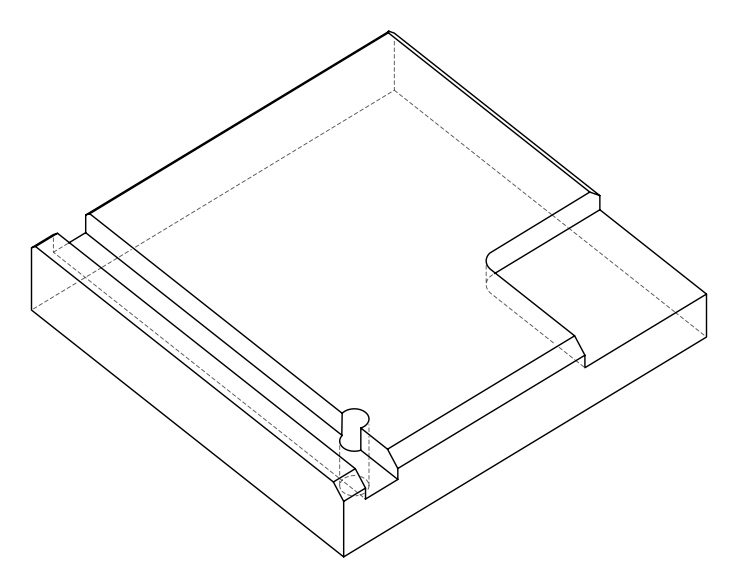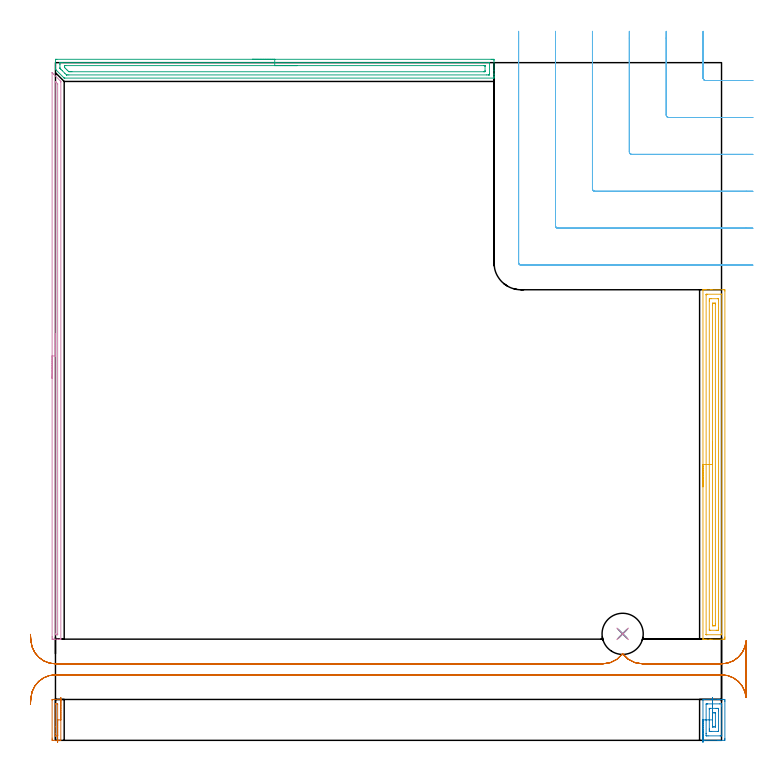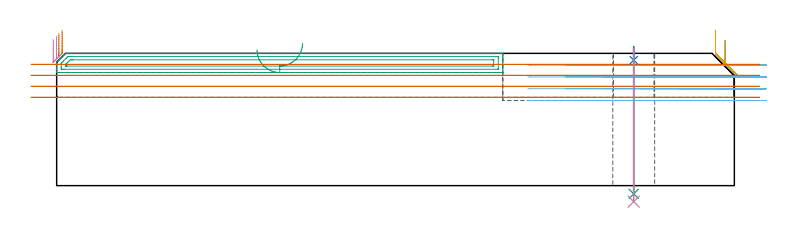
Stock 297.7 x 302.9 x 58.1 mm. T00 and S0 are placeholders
(PLAN: 10 operations, 4 tool changes, 28.4 min)
(1 AREA_MILL | FG_CHAMFER_SURFACE | UGT0205_001 | 0.45 min | 159 mm3)
(2 AREA_MILL_1 | FG_CHAMFER_SURFACE_1 | UGT0205_001 | 0.79 min | 1158 mm3)
(3 AREA_MILL_2 | FG_CHAMFER_SURFACE_2 | UGT0205_001 | 4.92 min | 7170 mm3)
(4 AREA_MILL_3 | FG_CHAMFER_SURFACE_3 | UGT0205_001 | 4.18 min | 1861 mm3)
(5 AREA_MILL_4 | FG_CHAMFER_SURFACE_4 | UGT0205_001 | 5.21 min | 8057 mm3)
(6 MILL_CORNER_NOTCH_RECTANGULAR | CORNER_NOTCH_RECTANGULAR | UGT0201_105 | Follow Part, ap 5.5, ae 75% | 6.67 min | 212571 mm3)
(7 MILL_RECTANGULAR_SLOT | SLOT_RECTANGULAR | UGT0201_105 | Follow Part, ap 5.5, ae 75% | 5.61 min | 155096 mm3)
(8 SPOT_DRILL | STEP1HOLE | NXT0321_9005460120000 | 0.05 min | 50 mm3)
(9 DRILL_THROUGH_HOLE_INTO_CENTER | STEP1HOLE | NXT0301_087 | 0.26 min | 4711 mm3)
(10 DRILL_TO_ENLARGE_THROUGH_HOLE | STEP1HOLE | UGT0301_253 | 0.27 min | 7866 mm3)
(TOOL UGT0205_001 | Chamfer Mill 20 x 3 x 45 deg. | D20 FL50 Z2)
(TOOL UGT0201_105 | End Mill 22 mm | D22 FL25 Z2)
(TOOL NXT0321_9005460120000 | NC Spot Drill, 142deg, 12mm, Carbide, Uncoated | D12 PA142 FL30 Z2)
(TOOL NXT0301_087 | Carbide Drill 11.6mm [860.1-1160-058A1-MM 2214] | D11.6 PA140 FL72 Z2)
(TOOL UGT0301_253 | Twist Drill 18.4 mm | D18.4 PA118 FL135 Z2)
(OP 1 AREA_MILL)
G17 G21 G94 G90
T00 M6
G54
G17 G0 G90 X2.4 Y19.15 S1061 M3
G43 Z68.1 H0
G94 G1 Y19.112 Z67.228 F250.
Y18.998 Z66.363
Y18.809 Z65.512
Y18.547 Z64.68
Y18.213 Z63.874
Y17.81 Z63.1
Y17.341 Z62.364
Y16.81 Z61.672
Y16.221 Z61.029
Y15.578 Z60.439
Y14.886 Z59.908
Y14.15 Z59.44
Y13.376 Z59.037
Y12.57 Z58.703
Y11.738 Z58.441
Y10.886 Z58.252
Y10.022 Z58.138
Y9.15 Z58.1
Y0.01
X2.256 Y0. Z57.955
X-1.152 Y0.001 Z54.548
X-1.493 Y0.005 Z54.207
X-1.496 Y0.086 Z54.204
X-1.499 Y0.384 Z54.201
X-1.5 Y0.984 Z54.2
X-1.499 Y17.916 Z54.201
X-1.496 Y18.214 Z54.204
X-1.493 Y18.296 Z54.207
X-0.889 Y18.3 Z54.811
X-0.778 Z54.922
X2.236 Z57.935
X2.256 Z57.955
X2.394 Y18.296 Z58.093
X2.395 Y18.294 Z58.094
X2.4 Y17.916 Z58.1
Y9.15
X0.986 Z56.686
X0.985 Y2.137 Z56.685
X0.984 Y2.051 Z56.684
X0.981 Y2.022 Z56.681
X0.978 Y2.01 Z56.678
X0.965 Y2.007 Z56.665
X0.896 Y2.004 Z56.596
X0.143 Y2.001 Z55.843
X0.004 Y2.003 Z55.704
X-0.043 Y2.006 Z55.657
X-0.074 Y2.009 Z55.626
X-0.079 Y2.051 Z55.621
X-0.083 Y2.137 Z55.617
X-0.085 Y2.224 Z55.615
X-0.086 Y3.014 Z55.614
Y6.082
X-0.085 Y16.163 Z55.615
X-0.084 Y16.249 Z55.616
X-0.081 Y16.278 Z55.619
X-0.078 Y16.29 Z55.622
X-0.065 Y16.293 Z55.635
X0.004 Y16.296 Z55.704
X0.757 Y16.299 Z56.457
X0.896 Y16.297 Z56.596
X0.943 Y16.294 Z56.643
X0.974 Y16.291 Z56.674
X0.979 Y16.249 Z56.679
X0.983 Y16.163 Z56.683
X0.985 Y16.076 Z56.685
X0.986 Y9.15 Z56.686
Y8.278 Z56.724
Y7.413 Z56.838
Y6.562 Z57.026
Y5.73 Z57.289
Y4.924 Z57.623
Y4.15 Z58.025
Y3.414 Z58.494
Y2.722 Z59.025
Y2.079 Z59.615
Y1.49 Z60.258
Y0.958 Z60.95
Y0.49 Z61.686
Y0.087 Z62.46
Y-0.247 Z63.266
Y-0.509 Z64.098
Y-0.698 Z64.949
Y-0.812 Z65.814
Y-0.85 Z66.686
G0 Z68.1
M5
M2
(OP 2 AREA_MILL_1)
G17 G21 G94 G90
T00 M6
G54
G17 G0 G90 X289.4 Y-0.85 S1061 M3
G43 Z68.1 H0
G94 G1 Y-0.812 Z67.228 F250.
Y-0.698 Z66.363
Y-0.509 Z65.512
Y-0.247 Z64.68
Y0.087 Z63.874
Y0.49 Z63.1
Y0.959 Z62.364
Y1.49 Z61.672
Y2.079 Z61.029
Y2.722 Z60.44
Y3.414 Z59.908
Y4.15 Z59.44
Y4.924 Z59.037
Y5.73 Z58.703
Y6.562 Z58.441
Y7.414 Z58.252
Y8.278 Z58.138
Y9.15 Z58.1
Y17.916
X289.407 Y18.29 Z58.092
X289.822 Y18.3 Z57.677
X296.177 Z51.323
X296.951 Z50.543
X297.338 Z50.157
X298.221 Z49.273
X298.718 Y18.298 Z48.777
X299.19 Y18.294 Z48.305
X299.197 Y17.916 Z48.303
X299.2 Y17.438 Z48.3
Y0.782
X299.198 Y0.384 Z48.302
X299.19 Y0.006 Z48.304
X299.104 Y0.001 Z48.391
X296.951 Y0. Z50.543
X296.177 Z51.323
X289.822 Z57.678
X289.407 Y0.01 Z58.092
X289.4 Y0.384 Z58.1
Y9.15
X290.814 Z56.686
X290.815 Y16.114 Z56.685
X290.82 Y16.283 Z56.68
X290.913 Y16.29 Z56.587
X291.097 Y16.295 Z56.403
X291.373 Y16.299 Z56.127
X291.511 Y16.3 Z55.989
X296.951 Z50.549
X297.701 Y16.296 Z49.799
X297.742 Y16.29 Z49.758
X297.779 Y16.218 Z49.721
X297.78 Y16.163 Z49.72
X297.786 Y15.335 Z49.714
Y15.286
X297.785 Y2.186 Z49.715
X297.78 Y2.017 Z49.72
X297.687 Y2.01 Z49.813
X297.503 Y2.005 Z49.997
X297.227 Y2.001 Z50.273
X297.089 Y2. Z50.411
X291.649 Z55.851
X290.899 Y2.004 Z56.601
X290.858 Y2.01 Z56.642
X290.821 Y2.082 Z56.679
X290.82 Y2.137 Z56.68
X290.814 Y2.965 Z56.686
Y3.014
Y9.15
X292.228 Z55.272
X292.229 Y13.835 Z55.271
Y14.137
X292.231 Y14.223 Z55.269
X292.234 Y14.275 Z55.266
X292.237 Y14.291 Z55.263
X292.244 Y14.293 Z55.256
X292.34 Y14.297 Z55.16
X292.533 Y14.3 Z54.967
X292.643 Z54.857
X295.294 Z52.206
X296.067 Y14.298 Z51.433
X296.182 Y14.296 Z51.318
X296.365 Y14.279 Z51.135
X296.367 Y14.233 Z51.133
X296.369 Y14.11 Z51.131
X296.371 Y13.533 Z51.129
Y13.231
Y4.163
X296.369 Y4.077 Z51.131
X296.366 Y4.025 Z51.134
X296.363 Y4.009 Z51.137
X296.356 Y4.007 Z51.144
X296.26 Y4.003 Z51.24
X296.067 Y4. Z51.433
X295.957 Z51.543
X293.306 Z54.194
X292.533 Y4.002 Z54.967
X292.418 Y4.004 Z55.082
X292.235 Y4.021 Z55.265
X292.233 Y4.067 Z55.267
X292.231 Y4.19 Z55.269
X292.229 Y4.767 Z55.271
Y5.069
X292.228 Y9.15 Z55.272
X293.643 Z53.857
X293.644 Y11.78 Z53.856
X293.647 Y12.106 Z53.853
X293.65 Y12.266 Z53.85
X293.659 Y12.29 Z53.841
X293.701 Y12.295 Z53.799
X293.777 Y12.299 Z53.723
X294.3 Y12.3 Z53.2
X294.66 Y12.299 Z52.84
X294.918 Y12.293 Z52.582
X294.944 Y12.291 Z52.556
X294.95 Y12.263 Z52.55
X294.954 Y12.178 Z52.546
X294.957 Y12.005 Z52.543
X294.956 Y6.52 Z52.544
X294.953 Y6.194 Z52.547
X294.95 Y6.034 Z52.55
X294.941 Y6.01 Z52.559
X294.899 Y6.005 Z52.601
X294.823 Y6.001 Z52.677
X294.3 Y6. Z53.2
X293.94 Y6.001 Z53.56
X293.682 Y6.007 Z53.818
X293.656 Y6.009 Z53.844
X293.65 Y6.037 Z53.85
X293.646 Y6.122 Z53.854
X293.643 Y6.295 Z53.857
Y9.15
Y10.022 Z53.895
Y10.886 Z54.009
Y11.738 Z54.198
Y12.57 Z54.46
Y13.376 Z54.794
Y14.15 Z55.197
Y14.886 Z55.666
Y15.578 Z56.197
Y16.221 Z56.786
Y16.81 Z57.429
Y17.342 Z58.122
Y17.81 Z58.857
Y18.213 Z59.631
Y18.547 Z60.437
Y18.809 Z61.269
Y18.998 Z62.121
Y19.112 Z62.986
Y19.15 Z63.857
G0 Z68.1
M5
M2
(OP 3 AREA_MILL_2)
G17 G21 G94 G90
T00 M6
G54
G17 G0 G90 X88. Y304.4 S1061 M3
G43 Z68.1 H0
Z59.7
G94 G1 X88.038 Z58.828 F250.
X88.152 Z57.964
X88.341 Z57.112
X88.603 Z56.28
X88.937 Z55.474
X89.34 Z54.7
X89.808 Z53.964
X90.34 Z53.272
X90.929 Z52.629
X91.572 Z52.04
X92.264 Z51.508
X93. Z51.04
X93.774 Z50.637
X94.58 Z50.303
X95.412 Z50.041
X96.263 Z49.852
X97.128 Z49.738
X98. Z49.7
X194.757
X195.381 Y304.398 Z49.702
X195.995 Y304.394 Z49.704
X195.997 Y304.392 Z49.706
X196. Y303.775 Z50.322
Y299.306 Z54.788
Y297.863 Z56.234
Y297.518 Z56.577
Y296.83 Z57.27
Y296.481 Z57.619
X195.993 Y296.066 Z58.026
X195.99 Y296.002 Z58.088
X195.828 Y296. Z58.1
X4.192
X3.905 Y296.004 Z58.09
X3.762 Y296.138 Z57.962
X0.321 Y299.579 Z54.521
X0.146 Y299.753 Z54.344
X0.023 Y299.879 Z54.219
X0.003 Y299.908 Z54.189
X0. Y299.977 Z54.122
Y299.994 Z54.105
Y301.094 Z53.001
Y302.332 Z51.765
Y302.881 Z51.213
X0.002 Y304.392 Z49.704
X0.004 Y304.394 Z49.702
X0.619 Y304.4 Z49.7
X98.
Y302.986 Z51.114
X193.594 Y302.985 Z51.115
X193.699 Y302.984 Z51.116
X193.906 Y302.979 Z51.121
X193.991 Y302.969 Z51.131
X193.994 Y302.939 Z51.161
X193.996 Y302.881 Z51.219
X194. Y302.476 Z51.624
X193.999 Y298.008 Z56.092
X193.992 Y297.518 Z56.582
X193.99 Y297.424 Z56.676
X193.803 Y297.418 Z56.682
X193.698 Y297.415 Z56.685
X193.594
X192.805 Y297.414 Z56.686
X5.979
X5.189 Y297.415 Z56.685
X5.086 Y297.417 Z56.683
X4.983 Y297.421 Z56.679
X4.932 Y297.429 Z56.671
X4.9 Y297.458 Z56.642
X4.835 Y297.518 Z56.582
X4.192 Y298.157 Z55.943
X3.043 Y299.306 Z54.794
X2.406 Y299.944 Z54.156
X2.153 Y300.2 Z53.9
X2.07 Y300.288 Z53.812
X2.01 Y300.354 Z53.746
X2.007 Y300.403 Z53.697
X2.002 Y300.604 Z53.496
X2. Y301.988 Z52.112
X2.001 Y302.392 Z51.708
X2.008 Y302.881 Z51.219
X2.01 Y302.976 Z51.124
X2.197 Y302.982 Z51.118
X2.302 Y302.985 Z51.115
X2.406
X3.195 Y302.986 Z51.114
X98.
Y301.572 Z52.528
X191.33 Y301.571 Z52.529
X191.808 Y301.569 Z52.531
X191.966 Y301.566 Z52.534
X191.985 Y301.565 Z52.535
X191.99 Y301.517 Z52.583
X191.996 Y301.415 Z52.685
X191.999 Y301.286 Z52.814
Y299.306 Z54.794
X191.998 Y299.116 Z54.984
X191.99 Y298.922 Z55.178
X191.978 Y298.835 Z55.265
X191.926 Y298.833 Z55.267
X191.808 Y298.831 Z55.269
X191.391 Y298.829 Z55.271
X7.35
X6.873
X6.454 Y298.831 Z55.269
X5.979 Y298.835 Z55.265
X5.499 Y299.306 Z54.794
X5.086 Y299.714 Z54.386
X4.599 Y300.2 Z53.9
X4.192 Y300.608 Z53.492
X4.076 Y300.731 Z53.369
X4.02 Y300.791 Z53.309
X4.01 Y300.902 Z53.198
X4.005 Y301.094 Z53.006
X4.003 Y301.283 Z52.817
X4.01 Y301.478 Z52.622
X4.022 Y301.565 Z52.535
X4.074 Y301.567 Z52.533
X4.192 Y301.569 Z52.531
X4.609 Y301.571 Z52.529
X98. Y301.572 Z52.528
X98.872 Z52.567
X99.736 Z52.68
X100.588 Z52.869
X101.42 Z53.132
X102.226 Z53.465
X103. Z53.868
X103.736 Z54.337
X104.428 Z54.868
X105.071 Z55.457
X105.66 Z56.101
X106.192 Z56.793
X106.66 Z57.528
X107.063 Z58.302
X107.397 Z59.108
X107.659 Z59.94
X107.848 Z60.792
X107.962 Z61.657
X108. Z62.528
G0 Z68.1
M5
M2
(OP 4 AREA_MILL_3)
G17 G21 G94 G90
T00 M6
G54
G17 G0 G90 X-1.5 Y161.8 S1061 M3
G43 Z68.1 H0
Z64.2
G94 G1 Y161.838 Z63.328 F250.
Y161.952 Z62.464
Y162.141 Z61.612
Y162.403 Z60.78
Y162.737 Z59.974
Y163.14 Z59.2
Y163.608 Z58.464
Y164.139 Z57.772
Y164.729 Z57.129
Y165.372 Z56.54
Y166.064 Z56.009
Y166.8 Z55.54
Y167.574 Z55.137
Y168.38 Z54.803
Y169.212 Z54.541
Y170.063 Z54.352
Y170.928 Z54.238
Y171.8 Z54.2
Y298.297
X-1.494 Y298.376 Z54.204
X-1.493 Y298.382 Z54.205
X-1.475 Y298.376 Z54.223
X-0.889 Y297.789 Z54.81
X2.137 Y294.764 Z57.836
X2.384 Y294.518 Z58.08
X2.389 Y294.512 Z58.085
X2.394 Y294.497 Z58.088
X2.4 Y294.206 Z58.1
Y45.369
X2.405 Y45.21 Z58.095
X2.398 Y45.208 Z58.089
X2.337 Y45.203 Z58.029
X1.927 Y45.2 Z57.627
X1.588 Z57.287
X0.896 Z56.592
X-0.342 Z55.355
X-0.889 Y45.201 Z54.805
X-1.149 Y45.202 Z54.546
X-1.491 Y45.207 Z54.205
X-1.492 Y45.216 Z54.203
X-1.498 Y45.82 Z54.202
X-1.5 Y46.431 Z54.2
Y171.8
X-0.086 Z55.614
X-0.085 Y294.206 Z55.615
X-0.084 Y294.294 Z55.616
X-0.079 Y294.384 Z55.621
X-0.071 Y294.509 Z55.629
X0.004 Y294.44 Z55.704
X0.242 Y294.206 Z55.942
X0.896 Y293.549 Z56.596
X0.953 Y293.487 Z56.653
X0.979 Y293.457 Z56.679
X0.981 Y293.402 Z56.681
X0.984 Y293.313 Z56.684
X0.985 Y293.224 Z56.685
X0.986 Y47.518 Z56.686
X0.985 Y47.428 Z56.685
X0.98 Y47.25 Z56.68
X0.978 Y47.208 Z56.678
X0.972 Y47.206 Z56.672
X0.947 Y47.203 Z56.647
X0.896 Y47.201 Z56.596
X0.409 Z56.109
X0.004 Y47.208 Z55.704
X-0.053 Y47.21 Z55.647
X-0.079 Y47.226 Z55.621
X-0.086 Y47.607 Z55.614
Y171.8
Y172.671 Z55.652
Y173.536 Z55.766
Y174.388 Z55.955
Y175.22 Z56.217
Y176.026 Z56.551
Y176.8 Z56.954
Y177.536 Z57.423
Y178.228 Z57.954
Y178.871 Z58.543
Y179.46 Z59.186
Y179.991 Z59.879
Y180.46 Z60.614
Y180.863 Z61.388
Y181.197 Z62.194
Y181.459 Z63.026
Y181.648 Z63.878
Y181.762 Z64.743
Y181.8 Z65.614
G0 Z68.1
M5
M2
(OP 5 AREA_MILL_4)
G17 G21 G94 G90
T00 M6
G54
G17 G0 G90 X289.4 Y113.3 S1061 M3
G43 Z68.1 H0
G94 G1 Y113.338 Z67.228 F250.
Y113.452 Z66.363
Y113.641 Z65.512
Y113.903 Z64.68
Y114.237 Z63.874
Y114.64 Z63.1
Y115.108 Z62.364
Y115.64 Z61.672
Y116.229 Z61.029
Y116.872 Z60.44
Y117.564 Z59.908
Y118.3 Z59.44
Y119.074 Z59.037
Y119.88 Z58.703
Y120.712 Z58.441
Y121.563 Z58.252
Y122.428 Z58.138
Y123.3 Z58.1
Y201.261
X289.403 Y201.391 Z58.088
X289.412 Y201.393 Z58.079
X289.701 Y201.4 Z57.797
X290.213 Z57.286
X290.766 Z56.729
X292.809 Z54.688
X293.416 Z54.078
X298.718 Z48.779
X299.025 Y201.397 Z48.472
X299.192 Y201.39 Z48.305
X299.199 Y201.221 Z48.299
X299.2 Y200.815 Z48.3
Y46.19
X299.199 Y45.785 Z48.301
X299.194 Y45.304 Z48.303
X299.191 Y45.209 Z48.306
X298.718 Y45.2 Z48.779
X293.416 Z54.078
X292.809 Z54.688
X292.533 Z54.964
X290.766 Z56.729
X290.213 Z57.286
X289.701 Z57.797
X289.412 Z58.078
X289.403 Y45.207 Z58.088
X289.4 Y45.339 Z58.1
Y123.3
X290.814 Z56.686
X290.815 Y199.033 Z56.685
X290.818 Y199.244 Z56.682
X290.821 Y199.348 Z56.679
X290.824 Y199.39 Z56.676
X290.922 Y199.393 Z56.578
X291.287 Y199.399 Z56.213
X297.471 Y199.4 Z50.029
X297.676 Y199.397 Z49.824
X297.765 Y199.392 Z49.735
X297.778 Y199.39 Z49.722
X297.78 Y199.378 Z49.72
X297.783 Y199.337 Z49.717
X297.785 Y199.252 Z49.715
Y47.567
X297.782 Y47.356 Z49.718
X297.779 Y47.252 Z49.721
X297.776 Y47.21 Z49.724
X297.678 Y47.207 Z49.822
X297.313 Y47.201 Z50.187
X291.129 Y47.2 Z56.371
X290.924 Y47.203 Z56.576
X290.835 Y47.208 Z56.665
X290.822 Y47.21 Z56.678
X290.82 Y47.222 Z56.68
X290.817 Y47.263 Z56.683
X290.815 Y47.348 Z56.685
X290.814 Y123.3 Z56.686
X292.228 Z55.272
X292.229 Y196.36 Z55.271
X292.23 Y196.666 Z55.27
X292.235 Y197.251 Z55.265
X292.244 Y197.39 Z55.256
X292.388 Y197.398 Z55.112
X292.533 Y197.399 Z54.967
X293.269 Y197.4 Z54.231
X295.92 Z51.58
X296.067 Y197.399 Z51.433
X296.215 Y197.396 Z51.285
X296.312 Y197.39 Z51.188
X296.365 Y197.382 Z51.135
X296.367 Y197.353 Z51.133
X296.369 Y197.251 Z51.131
X296.371 Y196.945 Z51.129
Y50.24
X296.37 Y49.934 Z51.13
X296.365 Y49.349 Z51.135
X296.356 Y49.21 Z51.144
X296.212 Y49.202 Z51.288
X296.067 Y49.201 Z51.433
X295.331 Y49.2 Z52.169
X292.68 Z54.82
X292.533 Y49.201 Z54.967
X292.385 Y49.204 Z55.115
X292.288 Y49.21 Z55.212
X292.235 Y49.218 Z55.265
X292.233 Y49.247 Z55.267
X292.231 Y49.349 Z55.269
X292.229 Y49.655 Z55.271
X292.228 Y123.3 Z55.272
X293.643 Z53.857
Y194.578
X293.645 Y195.239 Z53.855
X293.647 Y195.335 Z53.853
X293.649 Y195.385 Z53.851
X293.689 Y195.39 Z53.811
X293.893 Y195.394 Z53.607
X294.3 Y195.399 Z53.2
X294.369 Y195.4 Z53.131
X294.727 Y195.396 Z52.773
X294.906 Y195.392 Z52.594
X294.945 Y195.39 Z52.555
X294.95 Y195.364 Z52.55
X294.952 Y195.31 Z52.548
X294.957 Y194.807 Z52.543
Y52.022
X294.955 Y51.361 Z52.545
X294.953 Y51.265 Z52.547
X294.951 Y51.215 Z52.549
X294.911 Y51.21 Z52.589
X294.707 Y51.206 Z52.793
X294.3 Y51.2 Z53.2
X294.231 Z53.269
X293.873 Y51.204 Z53.627
X293.694 Y51.208 Z53.806
X293.655 Y51.21 Z53.845
X293.65 Y51.236 Z53.85
X293.648 Y51.29 Z53.852
X293.643 Y51.793 Z53.857
Y123.3
Y124.172 Z53.895
Y125.036 Z54.009
Y125.888 Z54.198
Y126.72 Z54.46
Y127.526 Z54.794
Y128.3 Z55.197
Y129.036 Z55.666
Y129.728 Z56.197
Y130.371 Z56.786
Y130.96 Z57.429
Y131.491 Z58.122
Y131.96 Z58.857
Y132.363 Z59.631
Y132.697 Z60.437
Y132.959 Z61.269
Y133.148 Z62.121
Y133.262 Z62.986
Y133.3 Z63.857
G0 Z68.1
M5
M2
(OP 6 MILL_CORNER_NOTCH_RECTANGULAR)
G17 G21 G94 G90
T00 M6
G54
G17 G0 G90 X289.5 Y316.9 S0 M3
G43 Z68.1 H0
Z52.925
G94 G1 Y313.9 F250.
Y295.994 F500.
G3 X290.594 Y294.9 R1.1
G1 X308.7
X311.7 F250.
G0 Z68.1
X273. Y316.9
Z52.925
G1 Y313.9
Y279.494 F500.
G3 X274.094 Y278.4 R1.1
G1 X308.7
X311.7 F250.
G0 Z68.1
X256.5 Y316.9
Z52.925
G1 Y313.9
Y262.995 F500.
G3 X257.595 Y261.9 R1.1
G1 X308.7
X311.7 F250.
G0 Z68.1
X240. Y316.9
Z52.925
G1 Y313.9
Y246.495 F500.
G3 X241.095 Y245.4 R1.1
G1 X308.7
X311.7 F250.
G0 Z68.1
X223.5 Y316.9
Z52.925
G1 Y313.9
Y229.995 F500.
G3 X224.595 Y228.9 R1.1
G1 X308.7
X311.7 F250.
G0 Z68.1
X207. Y316.9
Z52.925
G1 Y313.9
Y213.496 F500.
G3 X208.096 Y212.4 R1.1
G1 X308.7
X311.7 F250.
G0 Z68.1
X289.5 Y316.9
Z47.75
G1 Y313.9
Y295.994 F500.
G3 X290.594 Y294.9 R1.1
G1 X308.7
X311.7 F250.
G0 Z68.1
X273. Y316.9
Z47.75
G1 Y313.9
Y279.494 F500.
G3 X274.094 Y278.4 R1.1
G1 X308.7
X311.7 F250.
G0 Z68.1
X256.5 Y316.9
Z47.75
G1 Y313.9
Y262.995 F500.
G3 X257.595 Y261.9 R1.1
G1 X308.7
X311.7 F250.
G0 Z68.1
X240. Y316.9
Z47.75
G1 Y313.9
Y246.495 F500.
G3 X241.095 Y245.4 R1.1
G1 X308.7
X311.7 F250.
G0 Z68.1
X223.5 Y316.9
Z47.75
G1 Y313.9
Y229.995 F500.
G3 X224.595 Y228.9 R1.1
G1 X308.7
X311.7 F250.
G0 Z68.1
X207. Y316.9
Z47.75
G1 Y313.9
Y213.496 F500.
G3 X208.096 Y212.4 R1.1
G1 X308.7
X311.7 F250.
G0 Z68.1
X289.5 Y316.9
Z42.575
G1 Y313.9
Y295.994 F500.
G3 X290.594 Y294.9 R1.1
G1 X308.7
X311.7 F250.
G0 Z68.1
X273. Y316.9
Z42.575
G1 Y313.9
Y279.494 F500.
G3 X274.094 Y278.4 R1.1
G1 X308.7
X311.7 F250.
G0 Z68.1
X256.5 Y316.9
Z42.575
G1 Y313.9
Y262.995 F500.
G3 X257.595 Y261.9 R1.1
G1 X308.7
X311.7 F250.
G0 Z68.1
X240. Y316.9
Z42.575
G1 Y313.9
Y246.495 F500.
G3 X241.095 Y245.4 R1.1
G1 X308.7
X311.7 F250.
G0 Z68.1
X223.5 Y316.9
Z42.575
G1 Y313.9
Y229.995 F500.
G3 X224.595 Y228.9 R1.1
G1 X308.7
X311.7 F250.
G0 Z68.1
X207. Y316.9
Z42.575
G1 Y313.9
Y213.496 F500.
G3 X208.096 Y212.4 R1.1
G1 X308.7
X311.7 F250.
G0 Z68.1
X289.5 Y316.9
Z37.4
G1 Y313.9
Y295.994 F500.
G3 X290.594 Y294.9 R1.1
G1 X308.7
X311.7 F250.
G0 Z68.1
X273. Y316.9
Z37.4
G1 Y313.9
Y279.494 F500.
G3 X274.094 Y278.4 R1.1
G1 X308.7
X311.7 F250.
G0 Z68.1
X256.5 Y316.9
Z37.4
G1 Y313.9
Y262.995 F500.
G3 X257.595 Y261.9 R1.1
G1 X308.7
X311.7 F250.
G0 Z68.1
X240. Y316.9
Z37.4
G1 Y313.9
Y246.495 F500.
G3 X241.095 Y245.4 R1.1
G1 X308.7
X311.7 F250.
G0 Z68.1
X223.5 Y316.9
Z37.4
G1 Y313.9
Y229.995 F500.
G3 X224.595 Y228.9 R1.1
G1 X308.7
X311.7 F250.
G0 Z68.1
X207. Y316.9
Z37.4
G1 Y313.9
Y213.496 F500.
G3 X208.096 Y212.4 R1.1
G1 X308.7
X311.7 F250.
G0 Z68.1
M5
M2
(OP 7 MILL_RECTANGULAR_SLOT)
G17 G21 G94 G90
T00 M6
G54
G17 G0 G90 X-11.191 Y16.12 S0 M3
G43 Z68.1 H0
Z53.275
G94 G1 X-10.97 Y19.112 F250.
G2 X0. Y29.3 R11. F500.
G1 X297.7
G2 X308.221 Y21.509 R11.
G1 X308.25 Y21.501
G3 X308.7 Y24.614 R11.
G1 Y38.89
G3 X308.251 Y42.001 R11.
G1 X308.222 Y41.993
G2 X297.7 Y34.2 R11.
G1 X262.381
G2 X253.5 Y38.71 R11.
X244.619 Y34.2 R11.
G1 X0.
G2 X-10.97 Y44.388 R11.
G1 X-11.191 Y47.38 F250.
G0 Y16.12 Z48.45
G1 X-10.97 Y19.112
G2 X0. Y29.3 R11. F500.
G1 X297.7
G2 X308.67 Y19.112 R11.
G1 X308.7
Y44.388
X308.67
G2 X297.7 Y34.2 R11.
G1 X262.381
G2 X253.5 Y38.71 R11.
X244.619 Y34.2 R11.
G1 X0.
G2 X-10.97 Y44.388 R11.
G1 X-11.191 Y47.38 F250.
G0 Y16.12 Z43.625
G1 X-10.97 Y19.112
G2 X0. Y29.3 R11. F500.
G1 X297.7
G2 X308.67 Y19.112 R11.
G1 X308.7
Y44.388
X308.67
G2 X297.7 Y34.2 R11.
G1 X262.381
G2 X253.5 Y38.71 R11.
X244.619 Y34.2 R11.
G1 X0.
G2 X-10.97 Y44.388 R11.
G1 X-11.191 Y47.38 F250.
G0 Y16.12 Z38.8
G1 X-10.97 Y19.112
G2 X0. Y29.3 R11. F500.
G1 X297.7
G2 X308.67 Y19.112 R11.
G1 X308.7
Y44.388
X308.67
G2 X297.7 Y34.2 R11.
G1 X262.381
G2 X253.5 Y38.71 R11.
X244.619 Y34.2 R11.
G1 X0.
G2 X-10.97 Y44.388 R11.
G1 X-11.191 Y47.38 F250.
G0 Z68.1
M5
M2
(OP 8 SPOT_DRILL)
G17 G21 G94 G90
T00 M6
G54
G17 G0 G90 X253.5 Y47.6 S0 M3
G43 Z68.1 H0
G94 G81 G98 Z55.1 F250. R61.1
G80
M5
M2
(OP 9 DRILL_THROUGH_HOLE_INTO_CENTER)
G17 G21 G94 G90
T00 M6
G54
G17 G0 G90 X253.5 Y47.6 S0 M3
G43 Z68.1 H1
G94 G73 G98 Z-3.611 F250. Q10.285 R60.1
G80
M5
M2
(OP 10 DRILL_TO_ENLARGE_THROUGH_HOLE)
G17 G21 G94 G90
T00 M6
G54
G17 G0 G90 X253.5 Y47.6 S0 M3
G43 Z68.1 H0
G94 G73 G98 Z-7.028 F250. Q16.282 R60.1
G80
M5
M2
